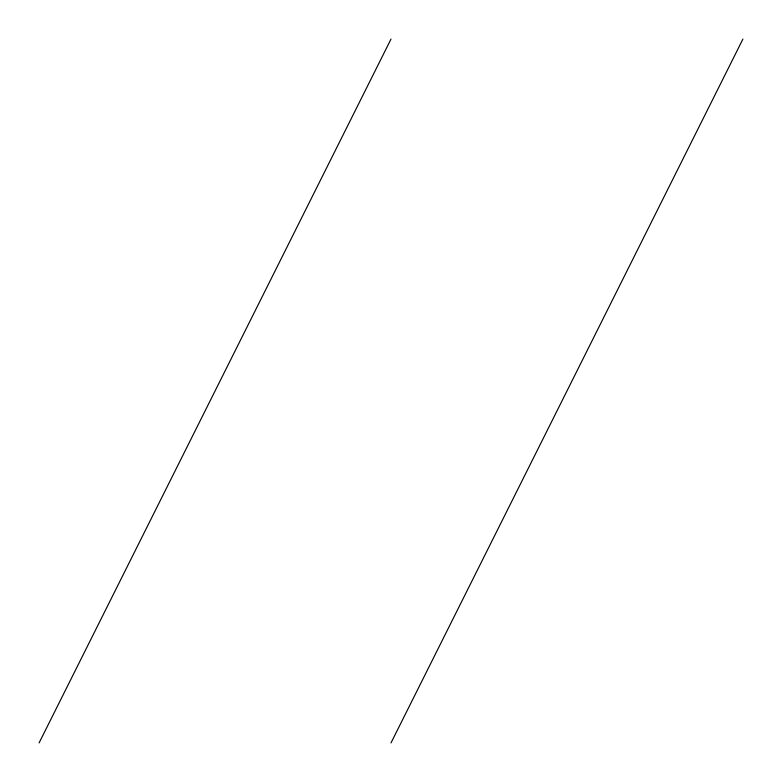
<?xml version="1.0" encoding="UTF-8"?>
<svg xmlns="http://www.w3.org/2000/svg" width="782" height="782" viewBox="0 0 782 782"><rect width="100%" height="100%" fill="white"/><g stroke="black" fill="none" stroke-linecap="round" stroke-linejoin="round"><path stroke-width="1.17" d="M39.1 742.9L391 39.1M391 742.9L742.9 39.1"/></g></svg>
